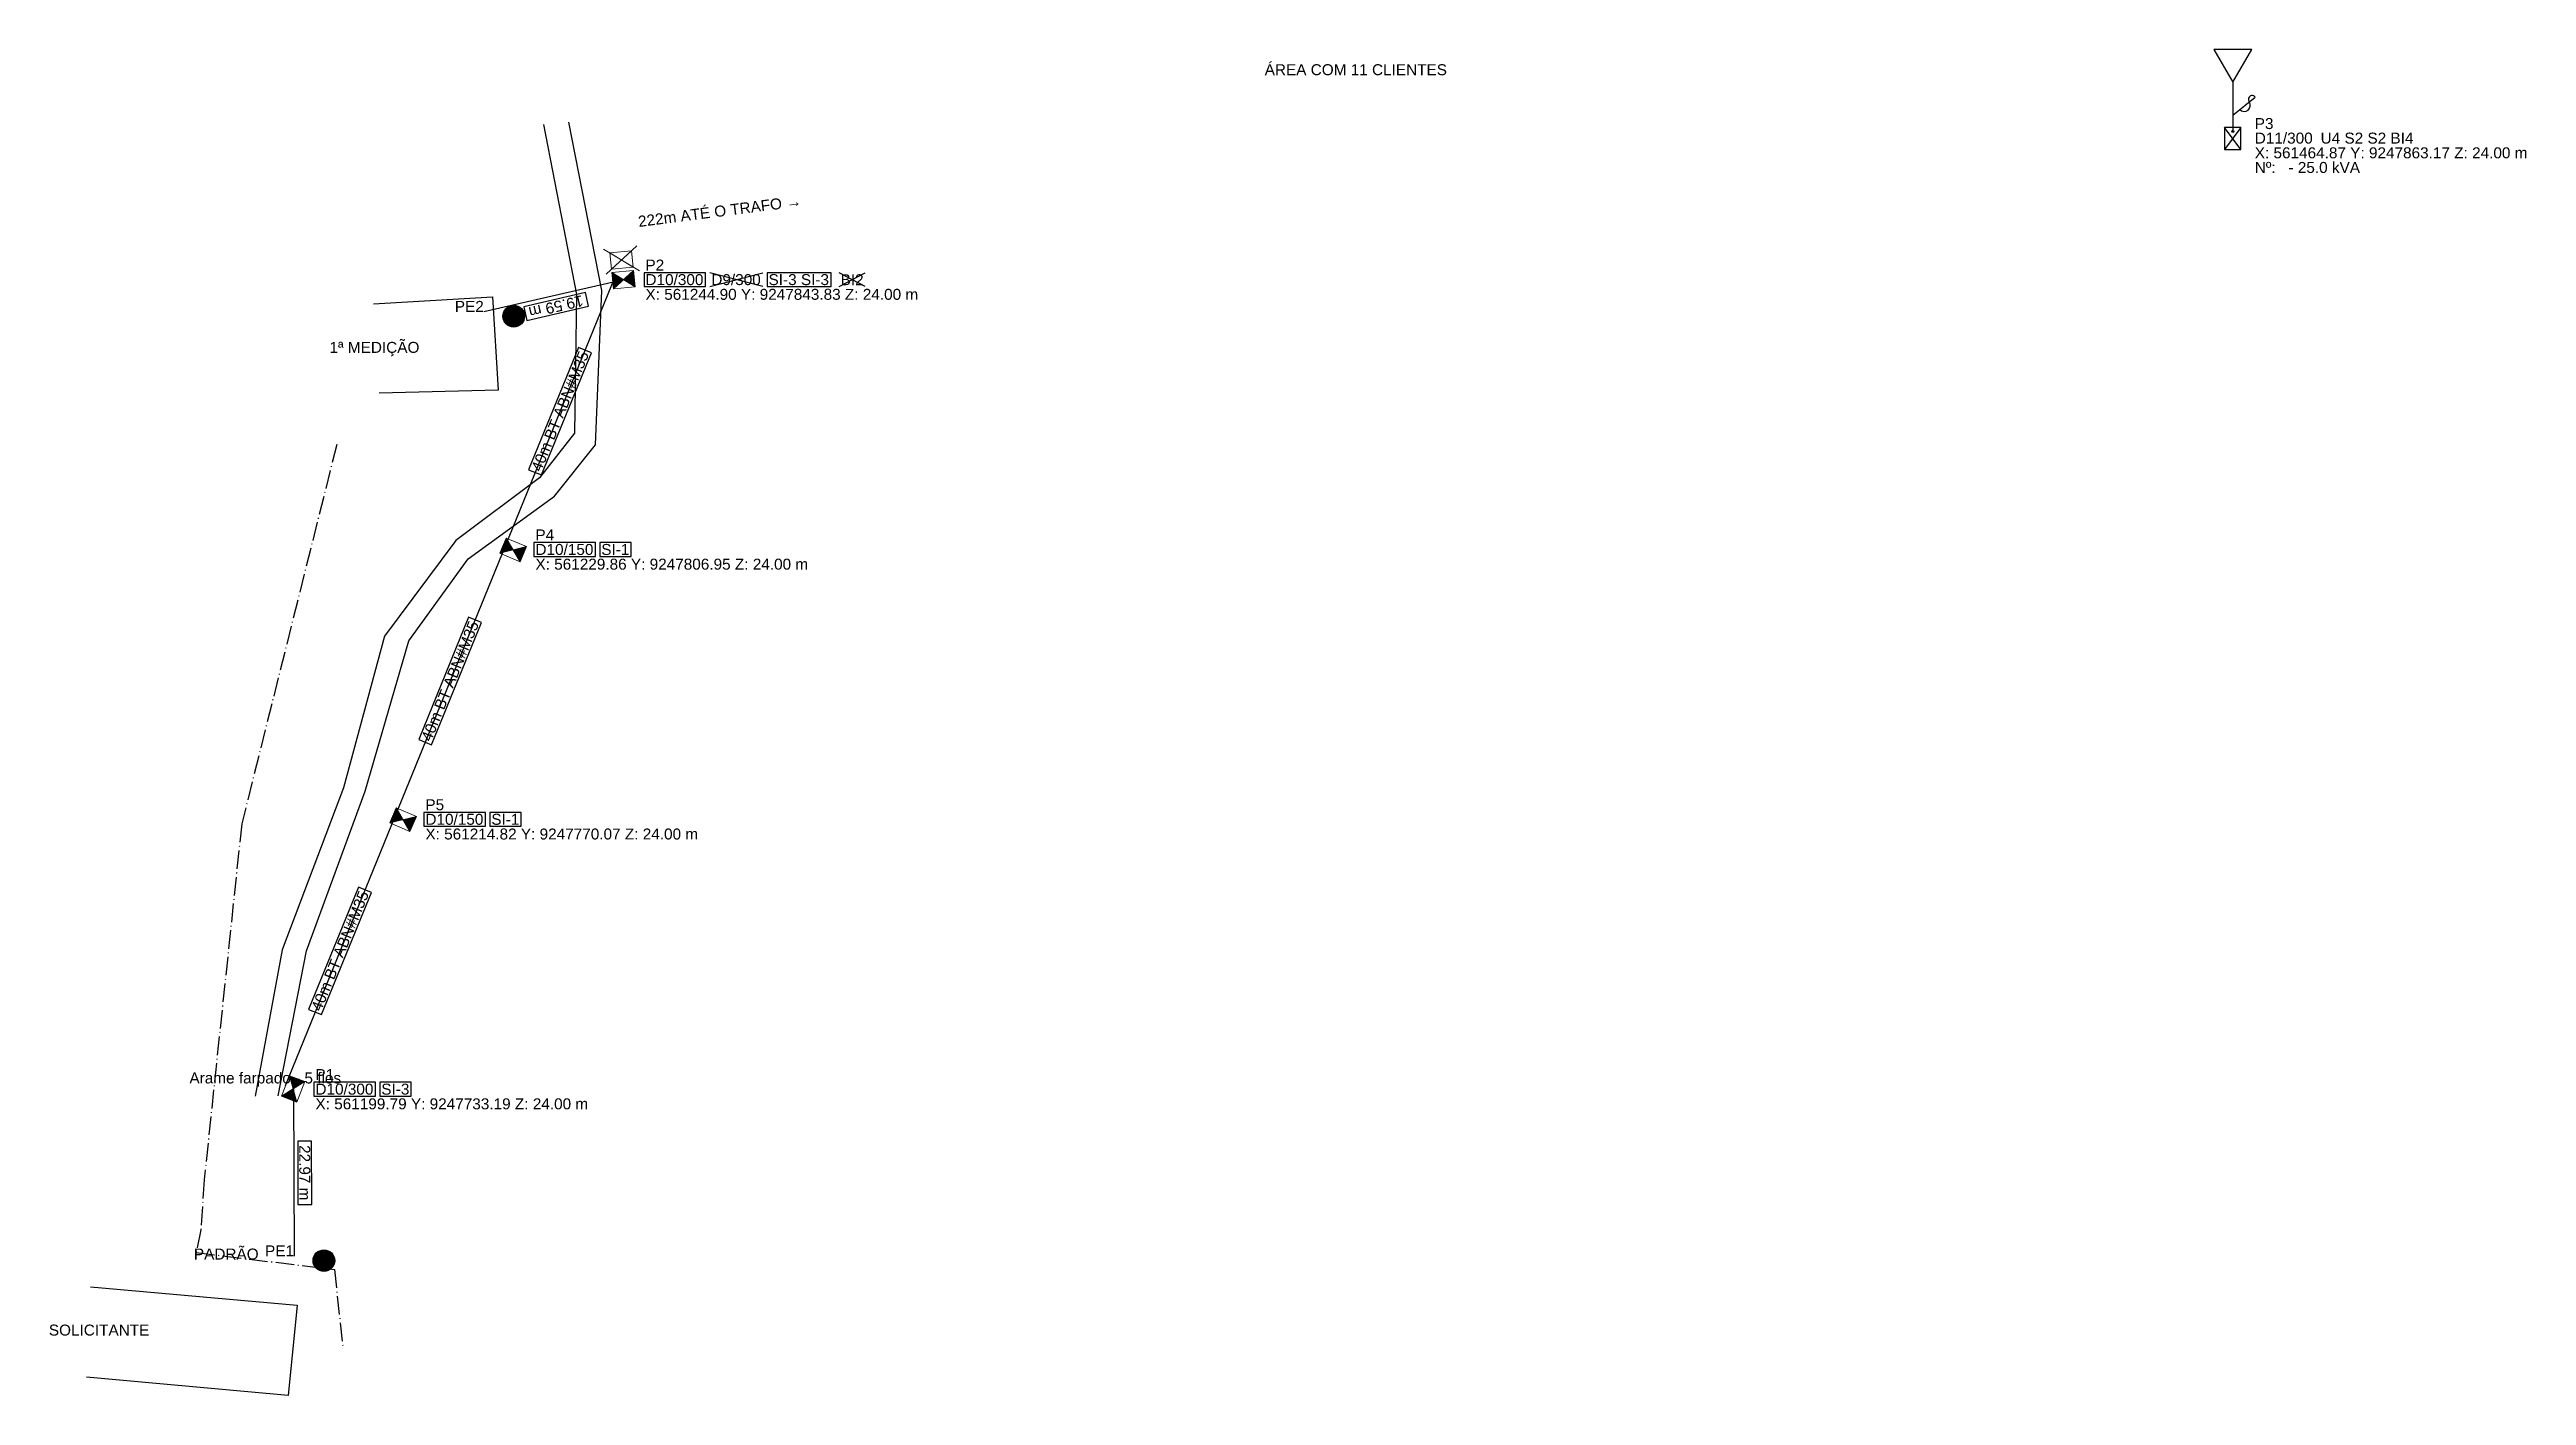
# Model space of a CAD drawing. Header units: metres. Extents: x 561166 to 561505, y 9247691 to 9247875.
import ezdxf
from ezdxf.enums import TextEntityAlignment as Align

# ---------------------------------------------------------------- set-up
doc = ezdxf.new("R2010")
doc.units = ezdxf.units.M
doc.linetypes.add('DASHDOT', pattern=[3.556, 2.54, -0.508, 0, -0.508])
for name, color, linetype in [('CERCA', 8, 'DASHDOT'), ('LINHAS', 7, 'CONTINUOUS'), ('PONTO DE ENTREGA', 8, 'CONTINUOUS'), ('PONTO FOTO', 4, 'CONTINUOUS'), ('POSTE', 3, 'CONTINUOUS'), ('Poste dt', 3, 'Continuous'), ('Poste Existente', 3, 'Continuous'), ('REDE SECUNDARIA - Instalar', 1, 'CONTINUOUS'), ('TEXTOS A IMPLANTAR', 1, 'CONTINUOUS'), ('TEXTOS A REMOVER', 7, 'CONTINUOUS'), ('TEXTOS EXISTENTES', 7, 'CONTINUOUS'), ('TEXTOS MAPA', 8, 'CONTINUOUS'), ('TRAFO', 7, 'CONTINUOUS')]:
    doc.layers.add(name, color=color, linetype=linetype)
doc.styles.add('ARIAL', font='arial.ttf')

# ---------------------------------------------------------------- blocks, each defined once
blk = doc.blocks.new('dtp')
at = {"linetype": 'Continuous', "lineweight": 0, "ltscale": 0.01}
h = blk.add_hatch(color=0, dxfattribs=at)
h.paths.add_polyline_path([(-1.12, 1.5), (0, 0), (1.12, 1.5)])
h.paths.add_polyline_path([(-1.12, -1.5), (1.12, -1.5), (0, 0)])
at = {"color": 0, "lineweight": 0}
for p, q in [((-1.12, -1.5), (1.12, 1.5)), ((-1.12, 1.5), (1.12, -1.5)), ((1.12, 1.5), (-1.12, 1.5)), ((-1.12, 1.5), (-1.12, -1.5)), ((1.12, -1.5), (1.12, 1.5)), ((-1.12, -1.5), (1.12, -1.5))]:
    blk.add_line(p, q, dxfattribs=at)
blk = doc.blocks.new('PosteDtProjetado')
at = {"layer": 'Poste dt', "rotation": 180}
blk.add_blockref('dtp', (-0.05948, 0.026162), dxfattribs=at)
at = {"layer": 'poste', "ltscale": 0.01}
for tag, p in [('MODELO', (-3.273471, 2.731691)), ('COD', (1.964351, -1.493983))]:
    blk.add_attdef(tag, p, '', height=1.6, dxfattribs=at)
blk = doc.blocks.new('PosteDtSubstituir')
at = {"linetype": 'CONTINUOUS', "lineweight": 0}
h = blk.add_hatch(color=3, dxfattribs=at)
h.paths.add_polyline_path([(1.12, -1.5), (0, 0), (-1.12, -1.5)], flags=0)
h.paths.add_polyline_path([(1.12, 1.5), (-1.12, 1.5), (0, 0)], flags=0)
at = {"color": 1, "lineweight": 0}
for p, q in [((-0.98, -2.3), (-4.44, 2.29)), ((-4.42, -2.32), (-1, 2.3))]:
    blk.add_line(p, q, dxfattribs=at)
at = {"color": 3, "lineweight": 0}
for p, q in [((-3.83, 1.49), (-3.83, -1.51)), ((-1.59, 1.49), (-3.83, 1.49)), ((-1.59, -1.51), (-3.83, 1.49)), ((-1.59, 1.49), (-3.83, -1.51)), ((-1.59, -1.51), (-1.59, 1.49)), ((1.12, 1.5), (-1.12, -1.5)), ((1.12, -1.5), (-1.12, 1.5)), ((1.12, 1.5), (-1.12, 1.5)), ((-1.12, 1.5), (-1.12, -1.5)), ((1.12, -1.5), (1.12, 1.5)), ((-3.83, -1.51), (-1.59, -1.51)), ((-1.12, -1.5), (1.12, -1.5))]:
    blk.add_line(p, q, dxfattribs=at)
blk = doc.blocks.new('dt')
at = {"color": 0}
for p, q in [((1.120087, 1.5), (-1.120087, 1.5)), ((-1.120087, 1.5), (-1.120087, -1.5)), ((-1.120087, 1.5), (1.120087, -1.5)), ((-1.120087, -1.5), (1.120087, 1.5)), ((1.120087, -1.5), (1.120087, 1.5)), ((-1.120087, -1.5), (1.120087, -1.5))]:
    blk.add_line(p, q, dxfattribs=at)
for tag, p in [('MODELO', (-2.878805, 2.548923)), ('COD', (1.996674, -1.514935))]:
    blk.add_attdef(tag, p, '', height=1.6, dxfattribs=at)
blk = doc.blocks.new('PosteDtExistente')
at = {"layer": 'Poste Existente', "rotation": 180}
blk.add_blockref('dt', (-0.036594, -0.043517), dxfattribs=at)
at = {"layer": 'poste'}
for tag, p in [('MODELO', (-2.878805, 2.548923)), ('COD', (1.996674, -1.514935))]:
    blk.add_attdef(tag, p, '', height=1.6, dxfattribs=at)
blk = doc.blocks.new('TransformadorComChaveExistente', base_point=(13.7, 6))
at = {"linetype": 'CONTINUOUS'}
h = blk.add_hatch(color=256, dxfattribs=at)
edge = h.paths.add_edge_path(flags=0)
edge.add_arc((13.7, 6.93), 0.14, 90, 90)
for p, q in [((16.28, 18.12), (11.11, 18.12)), ((11.11, 18.12), (13.7, 13.64)), ((13.7, 13.64), (16.28, 18.12)), ((13.7, 13.64), (13.7, 6.93)), ((13.7, 9.14), (16.75, 11.62))]:
    blk.add_line(p, q)
blk.add_circle((13.7, 6.93), 0.14)
for centre, radius, start, end in [((15.26, 10.5), 0.839, 223.4635, 34.319), ((16.34, 11.31), 0.511, 37.2065, 221.6178)]:
    blk.add_arc(centre, radius, start, end)
blk = doc.blocks.new('PontoEntrega', base_point=(8.56, 3.62))
h = blk.add_hatch(color=1)
h.dxf.hatch_style = 1
h.paths.add_polyline_path([(14.13, 3.03, 1), (11.17, 3.03, 1)])
at = {"color": 1}
blk.add_circle((12.65, 3.03), 1.48, dxfattribs=at)

msp = doc.modelspace()

# ---------------------------------------------------------------- linework, layer by layer
at = {"color": 1, "linetype": 'CONTINUOUS'}
for p, q in [((561256.7, 9247842.88), (561263.92, 9247844.78)), ((561263.92, 9247842.88), (561256.7, 9247844.78)), ((561274.37, 9247842.88), (561277.95, 9247844.78)), ((561277.95, 9247842.88), (561274.37, 9247844.78))]:
    msp.add_line(p, q, dxfattribs=at)
at = {"layer": 'CERCA'}
msp.add_lwpolyline([(561205.7, 9247821.31), (561192.71, 9247769.46), (561187.58, 9247720.81), (561187.12, 9247713.99), (561186.47, 9247710.86), (561205.38, 9247708.55), (561206.52, 9247698.11)], dxfattribs=at)
at = {"layer": 'LINHAS'}
for p, q in [((561233.97, 9247865.04), (561238.48, 9247841.79)), ((561241.95, 9247842.37), (561237.44, 9247865.34)), ((561241.06, 9247821.24), (561241.95, 9247842.37)), ((561210.74, 9247840.53), (561226.99, 9247841.49)), ((561226.99, 9247841.49), (561227.76, 9247828.71)), ((561238.48, 9247841.79), (561238.21, 9247822.85)), ((561227.76, 9247828.71), (561211.51, 9247828.33)), ((561238.21, 9247822.85), (561233.41, 9247816.76)), ((561235.46, 9247814.23), (561241.06, 9247821.24)), ((561233.41, 9247816.76), (561221.96, 9247808.18)), ((561223.68, 9247805.68), (561235.46, 9247814.23)), ((561221.96, 9247808.18), (561212.24, 9247795.11)), ((561215.54, 9247794.47), (561223.68, 9247805.68)), ((561212.24, 9247795.11), (561206.63, 9247774.39)), ((561209.57, 9247773.94), (561215.54, 9247794.47)), ((561206.63, 9247774.39), (561198.26, 9247752.24)), ((561201.58, 9247752.12), (561209.57, 9247773.94)), ((561198.26, 9247752.24), (561194.56, 9247732.24)), ((561197.68, 9247732.27), (561201.58, 9247752.12)), ((561172.04, 9247706.18), (561200.3, 9247703.68)), ((561200.3, 9247703.68), (561199.08, 9247691.33)), ((561199.08, 9247691.33), (561171.5, 9247693.82))]:
    msp.add_line(p, q, dxfattribs=at)
at = {"layer": 'PONTO DE ENTREGA'}
for p, q in [((561244.9, 9247843.83), (561225.8, 9247839.43)), ((561199.79, 9247733.19), (561199.86, 9247710.35))]:
    msp.add_line(p, q, dxfattribs=at)
for points in [[(561239.69, 9247842.06), (561231.26, 9247840.12), (561231.68, 9247838.27), (561240.11, 9247840.21), (561239.69, 9247842.06)], [(561200.36, 9247726.09), (561200.39, 9247717.44), (561202.29, 9247717.45), (561202.26, 9247726.1), (561200.36, 9247726.09)]]:
    msp.add_lwpolyline(points, close=True, dxfattribs=at)
at = {"layer": 'REDE SECUNDARIA - Instalar'}
for points in [[(561243.74, 9247844.3), (561228.7, 9247807.42)], [(561228.7, 9247807.42), (561213.67, 9247770.54)], [(561213.67, 9247770.54), (561198.63, 9247733.66)]]:
    msp.add_lwpolyline(points, dxfattribs=at)
at = {"layer": 'TEXTOS A IMPLANTAR'}
for points in [[(561247.7, 9247842.88), (561256.1, 9247842.88), (561256.1, 9247844.78), (561247.7, 9247844.78), (561247.7, 9247842.88)], [(561264.52, 9247842.88), (561273.27, 9247842.88), (561273.27, 9247844.78), (561264.52, 9247844.78), (561264.52, 9247842.88)], [(561233.69, 9247817.14), (561240.51, 9247833.85), (561238.75, 9247834.57), (561231.93, 9247817.86), (561233.69, 9247817.14)], [(561232.66, 9247806), (561241.06, 9247806), (561241.06, 9247807.9), (561232.66, 9247807.9), (561232.66, 9247806)], [(561241.66, 9247806), (561245.94, 9247806), (561245.94, 9247807.9), (561241.66, 9247807.9), (561241.66, 9247806)], [(561218.66, 9247780.26), (561225.47, 9247796.97), (561223.71, 9247797.69), (561216.9, 9247780.98), (561218.66, 9247780.26)], [(561217.62, 9247769.12), (561226.03, 9247769.12), (561226.03, 9247771.02), (561217.62, 9247771.02), (561217.62, 9247769.12)], [(561226.63, 9247769.12), (561230.91, 9247769.12), (561230.91, 9247771.02), (561226.63, 9247771.02), (561226.63, 9247769.12)], [(561203.62, 9247743.39), (561210.43, 9247760.09), (561208.67, 9247760.81), (561201.86, 9247744.1), (561203.62, 9247743.39)], [(561202.59, 9247732.24), (561210.99, 9247732.24), (561210.99, 9247734.14), (561202.59, 9247734.14), (561202.59, 9247732.24)], [(561211.59, 9247732.24), (561215.87, 9247732.24), (561215.87, 9247734.14), (561211.59, 9247734.14), (561211.59, 9247732.24)]]:
    msp.add_lwpolyline(points, close=True, dxfattribs=at)

# ---------------------------------------------------------------- block references
msp.add_blockref('PosteDtExistente', (561464.87, 9247863.17))
for name, p, rotation in [('PosteDtSubstituir', (561244.9, 9247843.83), 275.6889496093903), ('PosteDtProjetado', (561229.86, 9247806.95), 66.77804658624859), ('PosteDtProjetado', (561214.82, 9247770.07), 66.77804658624859), ('PosteDtProjetado', (561199.79, 9247733.19), 339.1395584845267)]:
    msp.add_blockref(name, p, dxfattribs=dict(rotation=rotation))
at = {"layer": 'PONTO DE ENTREGA'}
for p in [(561225.8, 9247839.43), (561199.86, 9247710.35)]:
    msp.add_blockref('PontoEntrega', p, dxfattribs=at)
at = {"layer": 'TRAFO'}
msp.add_blockref('TransformadorComChaveExistente', (561464.87, 9247863.17), dxfattribs=at)

# ---------------------------------------------------------------- texts
at = {"style": 'Arial'}
for s, p in [('X: 561464.87 Y: 9247863.17 Z: 24.00 m', (561467.87, 9247861.17)), ('X: 561244.90 Y: 9247843.83 Z: 24.00 m', (561247.9, 9247841.83)), ('X: 561229.86 Y: 9247806.95 Z: 24.00 m', (561232.86, 9247804.95)), ('X: 561214.82 Y: 9247770.07 Z: 24.00 m', (561217.82, 9247768.07)), ('X: 561199.79 Y: 9247733.19 Z: 24.00 m', (561202.79, 9247731.19))]:
    msp.add_text(s, height=1.5, dxfattribs=at).set_placement(p, align=Align.MIDDLE_LEFT)
at = {"layer": 'CERCA', "linetype": 'Continuous', "style": 'Arial'}
msp.add_text('Arame farpado - 5 fios', height=1.5, dxfattribs=at).set_placement((561195.93, 9247734.73), align=Align.MIDDLE_CENTER)
at = {"layer": 'PONTO DE ENTREGA', "style": 'Arial'}
for s, p in [('PE2', (561225.8, 9247839.43)), ('PE1', (561199.86, 9247710.35))]:
    msp.add_text(s, height=1.5, dxfattribs=at).set_placement(p, align=Align.RIGHT)
at = {"layer": 'PONTO DE ENTREGA', "char_height": 1.5, "attachment_point": 5, "style": 'Arial'}
for s, insert, rotation in [('19.59 m', (561235.68, 9247840.16), 192.9712), ('22.97 m', (561201.32, 9247721.77), 270.1836)]:
    msp.add_mtext(s, dxfattribs=dict(at, insert=insert, rotation=rotation))
at = {"layer": 'PONTO FOTO', "style": 'Arial'}
for s, p in [('P3', (561467.87, 9247865.17)), ('P2', (561247.9, 9247845.83)), ('P4', (561232.86, 9247808.95)), ('P5', (561217.82, 9247772.07)), ('P1', (561202.79, 9247735.19))]:
    msp.add_text(s, height=1.5, dxfattribs=at).set_placement(p, align=Align.MIDDLE_LEFT)
at = {"layer": 'TEXTOS A IMPLANTAR', "char_height": 1.5, "attachment_point": 4, "style": 'Arial'}
for s, insert in [('D10/300', (561247.9, 9247843.83)), ('SI-3 SI-3', (561264.72, 9247843.83)), ('D10/150', (561232.86, 9247806.95)), ('SI-1', (561241.86, 9247806.95)), ('D10/150', (561217.82, 9247770.07)), ('SI-1', (561226.83, 9247770.07)), ('D10/300', (561202.79, 9247733.19)), ('SI-3', (561211.79, 9247733.19))]:
    msp.add_mtext(s, dxfattribs=dict(at, insert=insert))
at = {"layer": 'TEXTOS A IMPLANTAR', "char_height": 1.5, "attachment_point": 2, "rotation": 67.8189, "style": 'Arial'}
for insert in [(561235.53, 9247826.14), (561220.49, 9247789.26), (561205.45, 9247752.38)]:
    msp.add_mtext('40m BT ABN#M35', dxfattribs=dict(at, insert=insert))
at = {"layer": 'TEXTOS A REMOVER', "char_height": 1.5, "attachment_point": 4, "style": 'Arial'}
for s, insert in [('D9/300', (561256.9, 9247843.83)), ('BI2', (561274.57, 9247843.83))]:
    msp.add_mtext(s, dxfattribs=dict(at, insert=insert))
at = {"layer": 'TEXTOS EXISTENTES', "char_height": 1.5, "attachment_point": 4, "style": 'Arial'}
for s, insert in [('D11/300', (561467.87, 9247863.17)), ('U4 S2 S2 BI4', (561476.87, 9247863.17))]:
    msp.add_mtext(s, dxfattribs=dict(at, insert=insert))
at = {"layer": 'TEXTOS MAPA', "true_color": 0xf44336, "style": 'Arial'}
for s, p in [('ÁREA COM 11 CLIENTES ', (561345.29, 9247872.53)), ('1ª MEDIÇÃO ', (561211.14, 9247834.58)), ('PADRÃO ', (561190.89, 9247710.66)), ('SOLICITANTE ', (561173.51, 9247700.27))]:
    msp.add_text(s, height=1.5, dxfattribs=at).set_placement(p, align=Align.MIDDLE_CENTER)
msp.add_text('222m ATÉ O TRAFO →', height=1.5, rotation=7.2873, dxfattribs=at).set_placement((561258.05, 9247853.2), align=Align.MIDDLE_CENTER)
at = {"layer": 'TRAFO', "style": 'Arial'}
msp.add_text('Nº:   - 25.0 kVA', height=1.5, dxfattribs=at).set_placement((561467.87, 9247859.17), align=Align.MIDDLE_LEFT)

doc.saveas('drawing.dxf')
